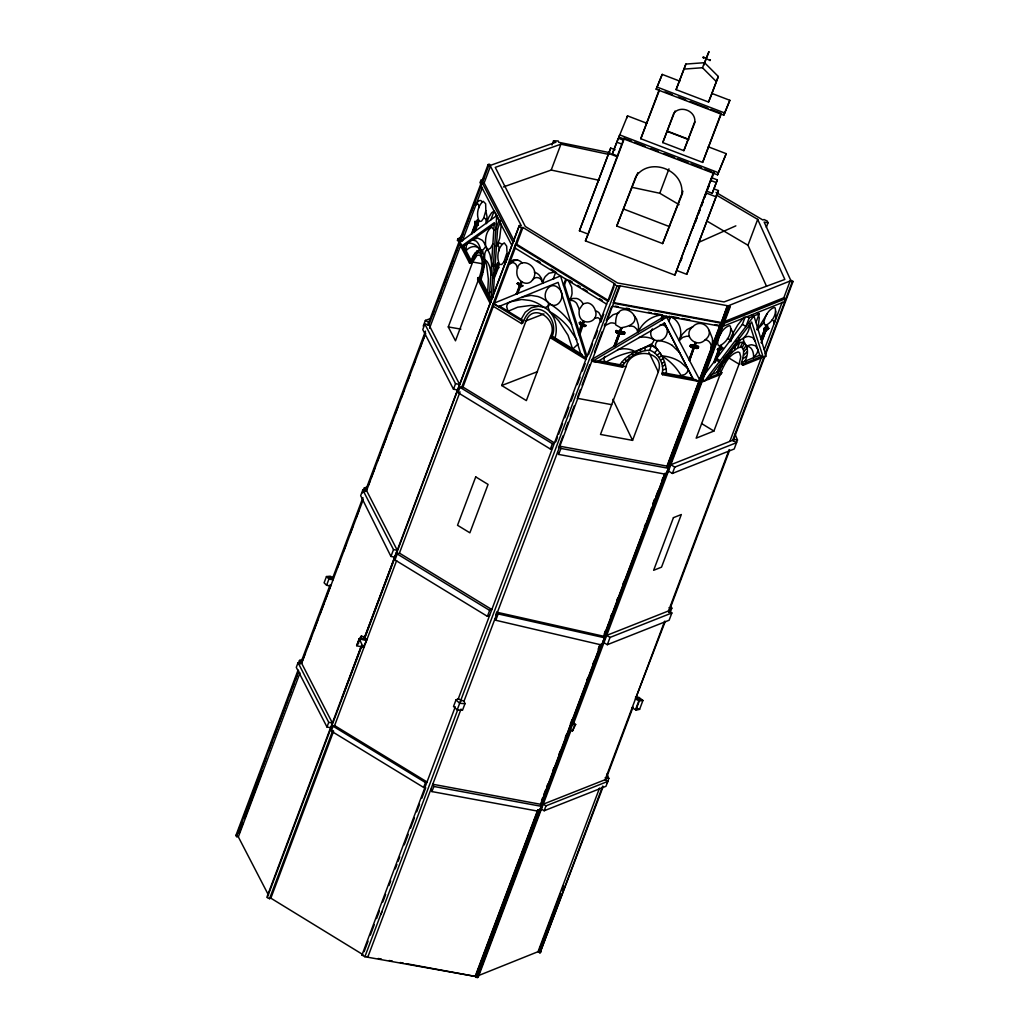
<?xml version="1.0" encoding="UTF-8"?>
<svg xmlns="http://www.w3.org/2000/svg" width="1029" height="1029" viewBox="0 0 1029 1029"><rect width="100%" height="100%" fill="white"/><g stroke="black" fill="none" stroke-linecap="round" stroke-linejoin="round"><path stroke-width="1.5" d="M507.438 259.63L506.667 246.15L504.261 242.87C497.869 246.857 496.197 257.906 499.567 264.414L501.715 264.466L504.789 261.006L506.217 261.996M710.692 349.86C712.557 345.693 709.92 340.342 705.315 339.647C696.401 349.358 681.79 334.875 692.89 326.682C701.804 316.971 716.416 331.454 705.315 339.647M468.028 243.05A77.497 30.6 -81.6 0 1 480.26 249.777C488.376 256.388 483.193 270.73 481.07 279.644M459.487 243.693L469.507 263.025L471.231 263.334C481.276 236.863 487.27 266.82 480.196 277.946L490.331 297.522M477.032 253.263L477.16 250.935L480.247 249.828C476.877 244.349 469.224 246.42 466.047 250.857M480.196 277.946L478.163 277.598L491 301.819L496.724 215.588L460.066 242.137L470.086 261.469L469.507 263.025M496.171 266.961L493.058 277.65L496.492 267.463L495.296 265.623M493.02 297.574L494.332 277.869L498.409 267.772L495.721 266.884M500.814 220.463L497.573 229.107L494.447 276.081L496.943 268.659M485.842 210.726L485.649 203.755L483.231 201.311C477.752 205.53 475.732 215.64 479.475 221.505L481.533 221.119L483.681 218.135L485.842 210.726L487.013 216.643L486.55 223.306M732.674 440.271L736.597 442.663L674.78 467.115L670.857 464.722L732.674 440.271L764.045 356.831L743.079 365.244L741.112 364.047C752.045 329.126 723.233 357.32 719.631 371.34L710.409 375.032M579.353 309.382C576.008 329.486 604.846 323.183 593.206 306.333A8.927 7.344 65.3 0 0 587.327 302.886L583.186 303.787L579.353 309.382L576.664 303.375A9.081 7.473 65.3 0 0 572.69 300.584L569.346 300.236A16.387 13.467 65.3 0 0 572.073 293.239L571.712 287.194L568.137 280.068M734.655 349.783L735.053 346.464L739.838 340.072C745.819 337.936 749.639 330.592 749.626 324.431M498.898 250.909C499.464 249.288 499.142 243.577 496.441 246.021L497.367 244.31A20.297 8.013 -81.6 0 0 499.695 238.059L501.329 224.193M763.788 322.797C764.766 316.752 768.123 309.678 774.181 307.491L775.107 307.8C777.088 314.398 771.621 322.939 765.447 325.473L763.788 322.797L757.112 329.833M717.573 342.734C718.731 336.007 722.461 328.032 729.291 325.691L730.307 326.09C732.365 333.499 726.358 343.094 719.348 345.834L718.332 345.435L717.354 342.683A4.245 1.659 -57.4 0 0 715.875 343.313L715.528 343.596M731.349 353.101L731.928 349.577C743.324 332.894 751.993 348.522 744.893 361.205L746.861 362.401M478.845 252.362L479.257 249.893M591.405 360.279L591.816 361.14L622.686 367.237L622.262 366.375C627.922 357.179 638.662 350.606 649.569 350.156C658.65 353.243 664.67 364.536 662.071 373.733L662.547 374.71L699.617 381.566L699.141 380.589M506.577 253.931L504.056 261.662M658.303 371.919C665.969 350.259 630.983 346.914 626.237 365.99L600.499 434.444L632.565 440.373L658.303 371.919L648.784 352.098M480.504 252.594L481.186 250.047M555.004 337.911C558.554 326.888 554.515 312.147 543.531 307.118A39.732 32.684 65.3 0 0 530.167 300.494L521.69 299.478L510.757 301.703M594.569 318.347L597.746 317.691A4.206 3.46 65.3 0 1 599.56 318.874L600.91 321.717L601.219 317.086L599.084 312.932A6.598 5.428 65.3 0 0 596.37 311.182L595.367 310.964M739.066 364.15L740.764 356.934L739.632 352.613L738.063 351.931C729.304 354.117 724.828 363.713 721.316 371.276L696.17 438.161L713.92 431.048L739.066 364.15L728.069 357.487M585.733 326.103L584.691 326.515L579.43 322.591L585.99 325.434L583.572 326.412L579.61 324.251L579.854 323.543M581.424 323.685L582.465 323.273L583.263 320.829L581.809 323.53L582.748 324.251L584.253 321.421L583.404 324.006M578.414 332.907L579.456 332.508L582.028 324.611L580.986 325.01M586.916 356.278L580.009 334.245L583.031 325.125L581.99 325.537M583.572 326.412L584.781 325.524M497.483 263.077L496.84 266.421L497.483 263.077L498.756 263.295M498.203 268.337L496.685 267.476M495.322 264.62L497.817 266.074L495.322 264.62L496.866 267.733L498.576 268.029L499.078 263.746L497.817 263.527M551.981 144.986L553.551 140.806L555.866 142.246L490.859 165.206L489.122 164.113L488.068 164.627L488.634 165.888L490.447 166.196L521.369 225.878L519.336 225.531L364.703 638.34L359.288 638.855L356.6 645.723L363.237 647.254L366.98 639.472L364.703 638.34L364.665 637.028L361.372 636.012L359.301 638.842L356.767 645.633L358.812 642.842M423.215 326.142L425.376 320.405L431.37 318.244M326.592 585.282L328.933 579.044L326.463 576.549L324.109 582.8L326.592 585.282L330.695 586.08L330.129 584.819L300.378 663.975M424.848 324.071L455.538 383.714L459.616 384.422L428.913 324.778L424.848 324.071L422.778 329.576L453.48 389.219L457.545 389.927M298.05 662.689L328.74 722.345L332.367 722.975L301.664 663.319L298.05 662.689L296.288 667.371L326.99 727.027L330.605 727.657M364.163 638.752L397.271 550.271L366.581 490.627L362.813 489.971L360.664 495.682L390.943 556.445L394.712 557.101M298.461 663.139L299.478 660.438L302.5 659.37M362.452 492.891L364.305 487.952L367.302 486.871M460.992 237.635L458.008 238.689L457.339 240.464L459.834 242.047M479.938 182.879L481.096 179.779M268.53 895.179L238.342 836.911L236.529 836.603L235.963 835.342L298.127 669.956M328.933 579.044L333.049 579.829L332.47 578.581L362.915 497.586M365.166 491.592L425.491 331.106M427.742 325.113L488.068 164.627M237.583 833.336L241.506 822.878M243.757 816.91L247.68 806.453M249.931 800.485L253.867 790.028M256.105 784.059L260.041 773.602M262.279 767.621L266.215 757.177M268.453 751.196L272.389 740.739M273.508 737.754L278.563 724.313M279.682 721.329L284.737 707.888M285.856 704.904L287.541 700.427M289.226 695.938L290.911 691.462M292.03 688.478L293.715 683.989M295.4 679.513L297.085 675.037M302.539 660.515L305.356 653.042M307.594 647.061L311.53 636.604M313.781 630.623L317.704 620.165M319.955 614.197L323.891 603.727M325.01 600.743L330.065 587.289M337.473 567.584L340.29 560.085M343.673 551.107L346.477 543.608M349.86 534.63L352.677 527.144M356.047 518.153L358.864 510.667M368.511 485.019L370.208 480.504M371.328 477.495L375.289 466.973M377.553 460.966L381.502 450.445M382.634 447.435L386.595 436.913M388.846 430.894L392.808 420.372M395.059 414.365L397.889 406.841M401.284 397.824L404.101 390.313M407.497 381.296L410.327 373.771M413.709 364.755L415.407 360.24M419.922 348.214L421.62 343.712M422.752 340.702L424.45 336.187M432.244 315.453L433.929 310.964M437.312 301.973L440.695 292.982M443.499 285.496L446.882 276.505M449.699 269.006L453.082 260.015M455.898 252.529L457.583 248.04M461.069 238.754L462.767 234.252M465.018 228.245L468.967 217.736M471.231 211.73L472.928 207.228M475.128 201.375L473.481 205.723L473.88 204.745M511.876 245.378L480.955 185.696L482.112 182.596L484.144 182.956L514.333 241.223M482.833 180.872L484.402 176.679M236.529 836.603L298.783 670.998M301.664 663.319L363.314 499.322M366.581 490.627L425.723 333.28M428.913 324.778L488.634 165.888M239.088 833.233L242.985 822.84M244.67 818.377L262.524 770.862M238.342 836.911L299.992 672.889M429.53 328.264L460.645 245.494M462.343 240.979L482.447 187.484M484.144 182.956L490.447 166.196M474.999 221.415L476.221 224.914L474.999 221.415L476.723 221.711L477.366 222.946L475.642 222.65M474.922 222.418L475.861 224.991L477.945 225.21L478.652 220.669L477.379 219.949L478.421 220.129L477.366 222.946M471.411 233.93L475.231 223.769M471.861 234.007L475.475 224.245M477.379 219.949L476.568 223.242L477.61 220.489M475.861 224.991L477.945 225.21M474.215 231.319L476.401 225.518M474.215 232.477L477.752 224.837M448.284 326.939L472.671 262.048L477.044 255.256L479.874 255.141C484.119 261.134 481.765 269.431 479.861 275.939L455.474 340.818L448.284 326.939L460.902 329.126M490.846 219.846L494.242 210.804M481.906 253.931L482.871 251.385M478.163 277.598L477.572 279.155L490.1 303.323M496.866 267.733L496.094 265.778M453.48 389.219L455.538 383.714M390.943 556.445L393.502 549.615L362.813 489.971M326.99 727.027L328.74 722.345M359.327 641.479L361.372 636.012M341.718 698.73L361.359 646.251M361.539 645.35L267.231 896.246L267.27 897.558L269.547 898.69L270.846 898.176L333.64 731.13M364.665 637.028L519.336 225.531M267.27 897.558L361.565 646.662M460.053 391.843L399.432 553.113L397.245 553.975L394.995 559.956L487.412 616.345L489.598 615.483M573.745 723.065L575.661 724.455L572.484 724.545L571.442 723.143L573.745 723.065L730.281 306.629C727.452 305.51 729.793 307.928 727.297 305.69L619.419 285.74L619.831 286.602L464.079 700.968L464.967 703.707L462.484 710.293L457.185 709.881L453.519 706.486L456.001 699.9L458.317 698.717L614.069 284.351L615.11 283.953L522.951 227.46L521.652 227.975L462.06 386.518L459.976 387.328L457.982 392.666L550.399 449.043L552.47 448.232M396.628 560.586L334.605 725.574L333.062 726.191L331.222 731.053L423.639 787.442L425.196 786.838M269.547 898.69L332.779 730.449M522.951 227.46L516.648 244.246L515.606 244.645L514.474 247.667L606.621 304.147M462.613 388.01L493.161 306.745M494.563 303.002L515.516 247.256M503.451 186.931L551.21 170.055L560.934 144.189L609.014 154.466M521.098 284.493L522.681 286.036L521.626 286.448L517.175 283.708L518.384 282.859L520.533 284.171L521.51 281.573L519.877 284.428L522.037 281.985L521.098 284.493L520.057 284.892L517.343 283.258M517.831 284.12L520.88 286.525L522.681 286.036M518.384 282.859L517.175 283.708M516.249 294.088L519.542 285.316M516.905 293.844L520.198 285.072L519.156 285.47M517.047 293.767L520.095 285.663M521.922 286.126L520.751 285.406L517.703 293.509L515.851 294.243M520.88 286.525L522.848 285.56M521.626 286.448L520.057 284.892M493.714 305.24L492.415 305.742L521.536 323.595L522.372 321.357L523.684 320.855C534.128 295.117 561.139 317.459 551.685 337.525M501.728 385.515L526.038 320.842C533.691 301.716 558.747 320.521 550.656 335.943L526.359 400.603L501.728 385.515L537.472 371.662M617.619 156.009L612.294 153.964L618.352 138.22L623.677 140.266L588.228 234.136L579.43 230.766L610.699 148.073L615.098 149.758M610.699 148.073L579.43 230.766M618.352 138.22L612.294 153.964M726.217 153.668L717.573 174.827L618.879 137.037L619.69 134.889L718.383 172.679L726.217 153.668L708.274 146.8M565.744 279.103L563.455 285.2L564.497 284.789L566.336 279.914M626.725 118.039L627.536 115.878L646.971 123.326M706.666 191.137L712.222 193.272L717.342 179.908L711.785 177.773L674.857 275.129L585.437 240.889L624.024 138.246L631.472 141.102M522.372 321.357L493.251 303.516L498.718 306.591L558.117 282.383L581.141 354.979L582.195 354.568L552.187 336.187L550.644 337.924L585.823 359.481M712.209 93.549L729.857 100.302L723.811 115.145L656.18 89.24L662.213 74.397L679.86 81.162M662.213 74.397L656.18 89.24M721.188 114.103L702.627 162.402L640.784 138.722L659.229 89.639M659.345 90.423L640.784 138.722M582.465 323.273L580.472 322.193L579.211 323.157M584.691 326.515L585.99 325.434M676.104 89.626L685.893 64.068L704.556 62.692L718.319 76.493L710.615 97.009L708.531 102.038L676.104 89.626L685.893 64.068M662.766 142.581L673.751 113.37C680.323 104.855 695.54 110.772 694.832 121.448L683.848 150.658L662.766 142.581L675.037 111.016M487.412 616.345L489.65 610.403L491.836 609.541L399.432 553.113M550.399 449.043L552.393 443.718L554.477 442.907L462.06 386.518M423.639 787.442L425.479 782.567L427.022 781.963L334.605 725.574M570.568 729.085L477.173 977.55L475.192 976.405L364.883 956.726L361.964 955.066L455.268 706.807M364.137 951.658L368.086 941.136M370.35 935.117L374.312 924.582M376.575 918.575L379.392 911.051M382.788 902.021L385.618 894.51M389.013 885.48L390.698 880.965M395.226 868.939L396.924 864.424M398.056 861.414L399.754 856.913M404.268 844.873L408.23 834.352M410.494 828.332L414.443 817.798M416.706 811.791L419.536 804.266M421.8 798.247L425.749 787.725M555.776 441.801L557.474 437.286M558.606 434.289L562.554 423.755M564.818 417.735L568.78 407.214M571.044 401.194L573.86 393.67M577.256 384.653L580.086 377.128M582.35 371.109L585.167 363.597M588.498 354.748L592.447 344.239M594.711 338.232L597.527 330.733M600.91 321.717L603.727 314.231M609.322 299.336L614.056 286.744M457.185 709.881L617.027 285.959L619.831 286.602M364.883 956.726L457.673 709.92M380.962 914.524L382.081 911.553M495.695 614.93L496.814 611.921M558.464 447.924L562.992 435.884M565.243 429.865L568.072 422.34M570.336 416.321L574.298 405.799M577.668 396.808L580.42 389.502M582.067 385.116L589.758 364.665M594.44 352.214L602.132 331.75M605.219 323.518L604.332 325.897L610.39 322.99A8.528 7.087 -21.9 0 1 614.853 323.505M606.351 320.521L611.419 307.041M613.644 301.124L619.419 285.74M461.043 709.058L367.726 957.317L367.314 956.468M602.004 645.08L495.772 620.268L498.165 613.927L497.393 612.345L604.074 636.346M540.83 804.215L541.897 806.427L539.981 811.534L431.923 791.584L433.839 786.465L432.785 784.252L540.92 804.344M667.885 466.176L668.953 468.401L666.689 474.433L558.644 454.432L560.908 448.425L559.84 446.213L667.988 466.304L727.876 306.578M679.076 204.63L659.782 193.259L668.966 168.833M615.844 331.66L616.255 330.541L624.449 332.058L624.86 332.92L624.436 334.039L616.255 332.521L615.844 331.66L617.387 332.727M683.848 150.658L695.025 122.014M616.255 332.521L616.255 330.541M616.976 331.865L617.014 333.152L622.468 334.168L622.725 333.499L617.271 332.483L617.014 333.152M591.688 359.533L614.017 346.284L619.021 332.972M619.69 331.184L620.976 327.762C655.743 322.707 614.352 291.451 615.689 324.881L621.104 328.007L614.017 346.284M614.133 346.529L615.329 345.821L619.895 333.126M620.564 331.338L621.825 327.994L615.329 345.821M708.531 102.038L718.319 76.493M624.436 334.039L622.429 332.881L622.468 334.168M624.024 333.177L624.449 332.058M622.686 367.237L622.686 365.256L598.737 360.832M702.627 162.402L721.072 113.331L710.769 109.383M723.811 115.145L729.857 100.302M674.857 275.129L713.444 172.486L713.174 173.142M680.426 261.379L681.545 258.395M686.587 244.966L687.719 241.982M692.761 228.541L693.88 225.557M695.012 222.573L696.684 218.097M697.816 215.112L700.054 209.144M701.173 206.16L702.858 201.684M703.977 198.7L706.228 192.732M707.759 188.487L709.264 184.461M710.28 181.786L711.283 179.11M695.154 222.778L696.839 218.302M698.524 213.813L700.209 209.337M701.328 206.353L703.013 201.864M704.698 197.388L706.383 192.912M707.502 189.915L709.187 185.439M710.872 180.963L714.242 171.997M615.213 345.577L661.132 318.347L662.432 314.874L654.547 313.408M662.792 315.594L663.268 316.598L661.956 320.07L661.132 318.347M717.573 174.827L718.383 172.679M712.222 193.272L717.342 179.908M668.914 321.357L670.226 317.884L669.39 316.16M676.76 270.511L686.729 274.331L718.435 190.584L714.165 188.937M718.435 190.584L686.729 274.331M662.547 374.71L662.496 372.614L692.71 378.209L693.546 379.933L700.389 381.193L699.566 379.469M690.176 345.988L690.678 344.651L698.176 346.04L698.588 346.902L698.086 348.239L690.588 346.85L690.176 345.988L691.411 346.22L691.449 347.506L691.411 346.22M690.588 346.85L690.678 344.651M693.636 347.789L689.16 359.7L693.405 347.3M693.649 346.632L695.218 342.451L694.395 345.783M694.498 346.786L696.093 342.528L695.231 345.937L690.909 345.139L690.408 346.477L696.967 348.522L696.929 347.236L697.675 347.378L698.086 348.239M696.929 347.236L696.967 348.522M766.515 286.268L747.967 245.249L757.691 219.383L716.351 195.008M537.755 809.939L475.192 976.405L406.404 963.684M598.132 649.312L599.83 644.81M652.875 503.683L654.56 499.181M666.972 466.163L720.609 323.479M612.332 306.269L720.197 326.219L727.297 305.69M475.411 976.662L538.154 809.733M541.55 800.716L542.669 797.707M543.801 794.697L545.499 790.182M546.631 787.172L547.762 784.175M552.856 770.631L553.975 767.634M559.069 754.09L560.2 751.08M565.281 737.549L566.413 734.539M570.375 724.017L572.073 719.503M586.762 680.401L587.893 677.404M592.987 663.859L594.119 660.85M598.634 648.823L600.331 644.308M604.293 633.787L605.425 630.777M610.506 617.246L611.638 614.236M616.718 600.704L617.85 597.695M622.944 584.163L624.076 581.153M644.424 527.015L645.556 524.005M650.637 510.474L651.769 507.464M652.9 504.454L654.598 499.94M655.73 496.93L657.994 490.923M661.943 480.389L663.075 477.379M667.036 466.857L727.516 305.947M475.655 977.048L538.399 810.119M540.662 804.099L600.576 644.694M603.406 637.17L665.017 473.25M667.281 467.243L727.76 306.32M475.874 977.421L538.849 810.016M540.534 805.514L600.679 644.99M603.637 637.363L665.056 473.726M505.316 899.359L507.014 894.857M511.529 882.831L513.227 878.329M696.723 390.12L698.421 385.605M702.936 373.591L704.633 369.089M477.173 977.55L569.539 730.629M571.236 726.114L666.766 471.964M668.451 467.462L728.944 306.539M571.005 730.358L478.176 977.344L476.993 977.357L570.259 729.227M729.098 306.642L572.523 723.207L729.188 306.706M478.781 973.948L510.435 889.725M512.12 885.21L516.648 873.184M518.912 867.164L522.861 856.642M523.993 853.633L529.086 840.101M530.218 837.091L535.299 823.56M536.431 820.55L543.222 802.504M575.661 724.455L572.536 730.847L570.31 730.358L572.484 724.545M603.701 641.594L605.965 635.575M667.577 471.655L672.091 459.629M673.223 456.619L677.185 446.097M679.449 440.078L683.397 429.543M684.529 426.546L689.623 413.002M690.755 410.005L723.528 322.772M724.66 319.762L729.754 306.23L728.841 305.574L790.131 280.981L792.098 282.178L793.037 281.444L790.568 279.939L764.148 222.097L768.02 222.83L766.335 227.332M785.449 298.744L724.159 323.338L723.027 326.347L784.317 301.767L785.449 298.744L783.828 297.767L723.992 321.768M700.788 380.228L702.948 381.54L703.54 379.984L704.916 380.807L753.935 315.89L752.019 314.72M572.536 730.847L574.722 725.033L572.754 723.271M720.39 348.265L721.368 349.5L718.988 350.465L717.342 349.487L721.535 347.056L722.718 347.763L718.525 350.207M541.421 809.077L544.174 810.749L546 805.848L607.83 781.397L605.091 779.725L543.261 804.176L546 805.848M718.988 350.465L717.805 349.744L718.628 349.423M603.972 642.662L607.303 644.694L610.043 637.427L671.86 612.962L668.528 610.93L606.698 635.395L610.043 637.427M713.843 362.144L720.03 345.693L721.496 346.027L715.541 361.411L714.628 362.62L713.843 362.144L703.296 376.125M668.477 471.05L672.4 473.443L674.78 467.115M714.628 362.62L720.814 346.168M719.631 371.34L721.792 372.652L721.213 374.209L702.948 381.54M715.541 361.411L714.756 360.935L742.385 324.341L745.112 317.086M737.857 347.249L739.504 342.85M757.293 312.61L759.209 313.768L749.202 317.781L745.922 326.489L742.385 324.341M755.942 322.476L759.209 313.768M743.079 365.244L743.658 363.674L761.717 356.433M763.75 328.843L766.695 327.093L768.856 328.405L765.91 330.155L763.75 328.843L766.386 329.962L766.129 330.631L763.968 329.319L764.225 328.65M760.945 338.94L766.065 325.318L767.673 326.103L761.344 342.927M761.087 339.133L766.296 325.267L767.673 326.103M765.769 328.598L766.026 327.929M761.28 342.528L767.441 326.154M768.187 329.241L766.129 330.631M478.202 975.698L538.026 951.696L599.547 788.047M729.908 441.222L761.511 357.14M764.29 349.731L782.156 302.217M783.828 297.767L790.131 280.981M539.35 949.908L560.561 893.481M561.68 890.509L563.352 886.059M538.026 951.696L539.993 952.893L602.685 786.117M605.091 779.725L664.67 621.194M668.528 610.93L729.175 449.583M765.19 353.783L792.098 282.178M603.213 786.465L539.993 952.893M605.464 780.471L633.054 707.077L632.089 707.888L635.961 709.843L639.601 709.315L642.919 700.479L638.88 697.353L636.604 697.135M665.223 621.503L635.433 698.961L639.305 700.929L642.919 700.479L636.372 698.241L635.459 697.032M668.618 612.474L729.702 449.969M733.085 440.939L793.037 281.444M670.213 612.448L671.808 608.216L670.574 605.271M607.059 783.108L608.821 778.413L606.969 774.001M607.83 781.397L605.991 786.285L544.174 810.749M638.893 700.698L635.549 709.611L639.601 709.315L636.977 708.415M671.86 612.962L669.133 620.243L607.303 644.694M635.961 709.843L639.305 700.929M735.015 434.135L737.497 440.026L734.23 448.978L672.4 473.443M571.044 723.863L569.166 728.828L570.31 730.358M616.757 226.02L635.909 176.473C649.685 156.382 684.761 169.991 681.777 194.031L662.625 243.577L616.757 226.02L637.813 172.666M662.625 243.577L682.561 193.143M714.756 360.935L718.744 350.619M719.863 347.725L720.712 345.551L721.496 346.027M703.553 65.123L708.698 51.964M693.7 348.857L689.571 360.536L694.241 347.455M618.879 137.037L627.536 115.878M623.754 138.902L624.024 138.246M585.437 240.889L588.228 234.136M683.809 69.11L702.485 67.734L704.556 62.692M703.785 64.866L709.071 51.707M681.777 194.031L682.934 191.214M680.825 260.671L681.841 258.202M649.569 350.156L651.679 345.075C661.3 350.799 666.316 362.427 666.406 373.334M521.137 319.299L525.227 312.289L531.298 307.748L538.54 306.282L545.46 307.542L547.672 306.256A4.952 4.065 65.3 0 0 548.47 304.25L548.444 302.706C539.929 295.889 549.705 279.155 558.708 288.326C567.223 295.143 557.448 311.877 548.444 302.706A29.326 24.117 65.3 0 0 537.923 296.519L531.08 295.387L522.23 297.034M471.05 260.298L473.97 254.562L477.16 250.935M509.123 264.26L512.661 260.234L517.754 260.183L514.732 260.35L509.509 263.373L510.345 263.9L509.612 263.295M492.84 243.899L490.614 248.079L488.235 249.674L485.727 246.51A34.986 13.814 -81.6 0 0 482.279 240.297L477.675 238.021L472.362 239.898L475.835 240.927A31.05 12.258 -81.6 0 1 480.736 249.944L483.141 249.854L485.727 246.51C485.045 240.001 485.637 230.869 491.798 227.229L494.306 230.38M719.142 373.72L716.969 372.408C722.448 360.999 729.625 349.821 740.108 342.425M716.969 372.408L721.908 363.108L729.831 351.944M638.263 331.917C642.418 322.386 652.09 315.62 662.432 314.874M532.7 279.824C542.27 265.379 515.735 253.121 516.88 273.444C517.201 280.042 525.189 286.409 531.093 281.624C532.778 279.373 535.247 276.608 538.399 277.791A6.174 5.081 65.3 0 1 541.228 279.785L542.875 283.181A16.052 13.197 65.3 0 1 545.28 276.557L548.869 273.251L554.965 272.08M740.468 346.876L742.809 342.155M456.001 699.9L459.667 703.296L461.275 700.325L464.079 700.968M652.412 328.92C648.424 333.396 651.871 341.242 658.058 340.56A33.52 27.873 -21.9 0 1 672.31 345.461M766.927 314.102L758.759 327.454A23.281 1.891 -58 0 1 757.781 328.946M716.711 339.673L718.113 337.319M742.076 347.596L744.867 342.953M496.441 246.021L499.464 242.883L501.946 244.297M482.974 258.639L484.157 256.877M718.859 336.174L721.188 332.959M490.293 292.043L488.839 293.394L487.72 292.468L488.351 279.065L486.614 265.148A37.263 14.715 -81.6 0 0 484.325 259.128L484.891 253.34A7.177 2.83 -81.6 0 1 485.932 250.793L487.18 249.34M617.027 285.959L614.069 284.351M689.186 336.547A7.499 6.238 -21.9 0 0 686.459 336.277L682.754 337.345L679.127 340.625C682.896 332.354 680.066 321.357 671.654 317.176M743.324 349.448L746.488 345.152M708.196 379.495L751.697 322L763.286 357.385L766.206 356.227L753.935 315.89M462.754 234.149L458.78 239.165L460.851 238.432M578.105 343.995L572.651 349.127L568.047 335.287L558.683 320.791A49.636 40.826 65.3 0 0 551.48 313.884M509.895 263.244L513.432 260.363L517.96 260.221A9.274 7.627 65.3 0 1 522.115 262.858M619.882 364.742C627.549 353.269 641.028 349.976 652.064 343.583A8.502 7.074 -21.9 0 0 653.994 339.647A22.587 18.779 -21.9 0 0 641.286 337.139L638.996 337.435M744.057 317.189L737.742 324.984L732.365 334.335A30.15 11.756 -57.4 0 0 729.497 341.409A16.335 11.255 21.6 0 0 732.661 332.29L731.066 328.804M743.774 351.571L747.17 348.059M743.594 355.391L747.093 351.777M654.65 352.587L657.595 349.603L651.679 345.075L648.206 346.117M735.015 346.503L734.024 347.403M468.028 242.998L467.037 244.285A5.312 2.058 -80.5 0 0 466.24 246.433L466.008 250.793M483.128 262.627L484.363 261.533M509.509 263.373L512.918 262.639A5.711 4.695 65.3 0 1 516.082 264.569L517.754 268.299M723.85 358.143L726.744 355.88M657.107 355.249L659.988 352.908L661.737 355.88A72.12 59.991 -21.9 0 1 680.941 375.379L684.632 374.659L686.819 372.768A6.251 5.196 -21.9 0 0 687.861 370.247L687.771 368.562L680.658 362.195A42.343 35.218 -21.9 0 0 661.75 355.867L658.882 357.539M364.407 646.302L363.237 647.254L359.288 638.855L362.941 638.507M569.346 300.236L572.78 298.423L576.652 298.461A10.2 8.386 65.3 0 1 581.398 301.356L583.186 303.787M491 301.819L489.264 298.487L494.293 222.676L461.97 245.802L463.693 246.098L494.782 223.859M742.848 358.799L746.308 356.343M706.126 58.048L703.72 57.65M594.878 360.909L592.099 360.394L592.511 361.256L666.741 317.241L666.265 316.237M592.511 361.256L596.679 362.015L664.425 323.093L693.546 379.933M509.677 302.153L507.811 303.619A6.56 5.389 65.3 0 0 506.731 306.925L508.069 311.285L517.703 307.182L530.617 305.446A59.245 48.723 65.3 0 1 538.54 306.269M661.634 363.494L664.528 361.976M662.419 366.273L665.364 364.793M660.438 360.047L663.229 358.671M235.963 835.342L237.017 834.828M604.911 356.381A5.068 4.219 -21.9 0 0 603.907 358.799L604.229 360.574L605.952 362.169A68.673 57.122 -21.9 0 1 634.944 351.416L651.679 345.075M698.537 242.432L735.864 225.853M493.521 303.414L560.548 275.913L586.324 358.143L551.145 336.586M763.968 329.319L764.92 328.946M768.856 328.405L766.155 329.486L763.994 328.174M717.342 349.487L717.998 349.23M722.718 347.763L718.859 349.32L717.676 348.599M763.286 357.385L759.749 355.237L741.69 362.491L743.658 363.674M706.82 378.659L721.792 372.652M519.491 284.583L520.533 284.171M519.709 285.805L520.751 285.406M556.548 272.415L555.506 272.814L553.216 278.91L554.258 278.512M498.718 306.591L499.76 306.192L523.684 320.855L522.835 323.08L521.536 323.595M526.038 320.842L543.904 313.922M579.43 322.591L580.472 322.193M579.674 324.019L580.716 323.62L579.61 324.251M578.954 334.644L580.009 334.245M361.964 955.066L363.005 954.668L270.846 898.176M494.332 210.945L491.643 212.784L489.019 216.862A19.95 7.885 -81.6 0 0 486.858 222.56M560.934 144.189L495.258 167.38L525.292 226.47L617.593 282.988L724.056 301.921L784.857 279.438L757.691 219.383M692.89 326.682L687.012 329.589L682.394 334.206A19.204 15.975 -21.9 0 0 679.693 339.84M709.663 59.939L710.357 59.721L710.049 60.57L706.421 58.692M482.82 267.013L484.042 266.678M663.01 369.81L666.149 368.999M483.681 218.135L485.225 218.547A7.1 2.804 -81.6 0 1 486.01 220.167L486.357 223.666M617.554 349.603L622.828 348.805A23.011 19.139 -21.9 0 1 632.758 350.413L636.99 353.346M553.551 140.806L558.194 140.96L558.747 142.298L610.004 152.716M618.866 312.816L613.13 314.694L607.354 319.646A16.721 13.904 -21.9 0 0 606.518 320.894M771.84 320.122L773.667 320.855L774.078 323.711A24.863 9.698 -57.4 0 0 775.84 317.524L775.712 311.17M629.529 326.18L630.828 326.09A7.898 6.573 -21.9 0 1 634.378 326.926L636.887 329.254L637.813 332.573L638.16 331.004A27.063 22.509 -21.9 0 0 638.327 324.817L636.591 319.119L634.134 315.466M459.667 703.296L464.967 703.707M660.245 324.688C671.718 324.392 667.885 341.396 658.058 340.56L656.695 341.95A7.177 5.968 -21.9 0 0 655.409 345.345L655.91 347.802L657.595 349.603M695.463 342.953L696.337 343.03M720.133 366.17L722.088 366.401M475.887 223.126L477.61 223.434M476.466 224.245L478.189 224.541M497.573 229.107L495.849 228.811L499.091 220.167L494.872 212M470.086 261.469L471.809 261.765L463.693 246.098M472.671 262.048L483.72 263.964M495.155 266.035L498.113 266.64M497.033 267.283L498.743 267.579M496.557 267.81L498.28 268.106M492.608 277.573L494.332 277.869M393.502 549.615L397.271 550.271M720.982 322.463L613.117 302.526L613.464 303.259L721.329 323.196M615.136 306.127L618.288 306.706M626.172 308.173L629.324 308.751M648.244 312.25L651.396 312.829M670.972 316.443L678.857 317.91M682.008 318.488L689.893 319.942M715.116 324.611L718.281 325.19M663.268 316.598L670.226 317.884M616.667 331.402L624.86 332.92M691.089 345.512L698.588 346.902M691.707 346.837L697.225 347.853M623.098 366.118L596.267 361.166L596.679 362.015M597.605 361.423L605.361 362.851M613.104 364.292L616.204 364.858M622.404 366.002L625.979 366.671M662.972 373.604L695.926 379.701M662.071 373.733L665.158 374.299M577.128 398.274L611.702 404.667M560.908 448.425L668.953 468.401M433.839 786.465L541.897 806.427M378.26 958.488L381.386 959.067M389.206 960.507L392.332 961.086M400.14 962.527L403.278 963.105M592.948 360.587L596.035 361.192M599.122 361.796L605.296 363.018M608.383 363.636L611.47 364.24M733.703 439.254L737.497 440.026M669.056 607.663L671.808 608.216M605.155 777.667L608.821 778.413M551.21 170.055L599.29 180.332M631.87 187.291L659.782 193.259M498.165 613.927L604.73 637.813L603.972 636.218M359.288 638.855L365.809 640.411M621.104 328.007L621.94 328.238M332.47 578.581L326.463 576.549L330.283 576.201L333.537 578.066M538.797 951.388L540.932 952.159L540.019 950.95M657.004 87.041L724.648 112.933M665.12 91.903L672.49 94.719M678.368 96.97L685.738 99.787M690.15 101.485L707.823 108.251M667.911 131.339L688.838 139.352M667.345 131.468L688.427 139.545M634.456 142.234L644.887 146.234M650.855 148.51L658.303 151.366M664.258 153.655L674.69 157.643M677.674 158.788L688.105 162.788M691.089 163.92L701.521 167.92M704.505 169.065L711.952 171.907M616.731 142.143L622.069 144.189M710.692 180.435L716.248 182.57M608.512 153.385L617.31 156.755M705.933 192.912L715.888 196.732M623.728 209.093L669.596 226.663M482.061 271.527L483.193 272.003M519.375 226.843L521.652 227.975M582.363 324.405L584.948 325.846M458.317 698.717L461.236 700.376M716.043 192.41L762.888 220.013L763.994 219.511L767.287 221.068L768.02 222.83M582.607 321.087L583.61 321.665M706.627 220.875L747.967 245.249M747.286 316.623L749.202 317.781M722.538 322.347L724.159 323.338M721.2 347.943L722.384 348.664M716.608 358.478L720.159 360.626M715.669 359.726L719.207 361.874M701.559 423.536L713.92 431.048M459.976 387.328L552.393 443.718M397.245 553.975L489.65 610.403M333.062 726.191L425.479 782.567M516.648 244.246L608.795 300.725L607.753 301.137L515.606 244.645M537.395 260.671L540.135 262.356M551.081 269.058L555.184 271.579M569.513 280.364L572.24 282.036M577.693 285.38L580.42 287.04M583.147 288.712L587.225 291.22M599.495 298.732L602.222 300.404M554.399 339.184L558.451 341.667M576.047 352.445L580.099 354.941M425.376 320.405L429.427 322.939M364.305 487.952L366.813 489.521M622.249 362.092L624.153 363.288M458.008 238.689L460.503 240.259M299.478 660.438L301.986 662.007M484.325 259.128L486.807 261.263A33.79 13.351 -81.6 0 1 489.701 266.974L491.412 275.283M744.456 342.631L743.452 340.02A11.949 4.656 -57.4 0 1 743.761 337.795A33.378 13.017 -57.4 0 1 748.88 336.419L752.765 337.589L755.17 341.242M672.31 345.448L679.629 352.651M631.755 353.77L633.594 355.288M481.521 273.753L482.588 274.64M628.385 356.484L629.787 357.809M625.04 359.353L626.661 360.909M702.485 67.734L716.248 81.523M486.331 248.259L487.424 249.597A37.083 14.65 -81.6 0 1 490.151 255.256L492.196 266.138M723.786 360.124L724.93 361.591M757.627 312.572L759.299 317.858L758.45 324.186A30.137 11.743 -57.4 0 1 756.907 329.151M709.187 330.348L712.377 338.425A25.776 21.442 -21.9 0 1 711.219 347.596M496.042 267.386L496.48 268.042M482.164 201.851C480.299 198.198 476.646 202.366 475.964 204.732L478.061 204.038A4.991 1.968 -81.6 0 1 478.717 205.44L478.897 207.704M576.909 339.93L568.651 327.569A61.213 50.344 65.3 0 0 549.82 311.697L548.161 307.594A4.862 4 65.3 0 1 549.229 304.957L550.309 304.211A68.454 56.286 65.3 0 1 571.738 324.418M666.741 317.241L700.389 381.193M482.112 182.596L513.047 242.291M664.335 322.784L692.71 378.209M688.928 359.211L689.571 360.536M719.85 325.486L720.197 326.219M622.429 332.881L622.841 333.743M612.872 399.329L632.565 440.373M557.577 452.22L558.644 454.432M495.013 618.673L495.772 620.268M430.855 789.359L431.923 791.584M640.038 349.358L640.938 351.686M749.562 324.122L759.749 355.237M564.497 284.789L579.456 332.508M472.941 256.272L473.404 258.112M542.875 283.181L541.421 278.254L539.26 275.193A10.509 8.644 65.3 0 0 534.347 272.222M728.069 357.089L727.773 354.516A28.683 11.178 -57.4 0 0 726.513 354.992M644.784 347.365L645.119 350.529M738.385 337.383L739.838 340.072A25.828 10.071 -57.4 0 0 736.057 341.229M475.025 253.095L475.179 255.218M727.452 338.58A4.63 1.119 21.1 0 1 730.963 340.715A4.63 1.119 21.1 0 1 729.522 341.422M757.871 349.719L757.743 351.043A6.29 2.457 -57.4 0 1 756.829 353.526L753.588 357.719C753.871 353.153 752.405 346.593 746.861 346.194A30.973 12.078 -57.4 0 1 751.762 344.754L755.492 345.795L757.871 349.719M581.244 324.907L578.671 332.804L579.224 334.541L582.247 325.434L581.244 324.907M475.72 476.89L457.532 525.279L469.88 532.816L488.068 484.427L475.72 476.89M703.887 57.2L703.553 58.1L702.756 57.277L703.887 57.2M673.429 517.664L653.647 570.285L661.531 567.159L681.314 514.539L673.429 517.664"/></g></svg>
